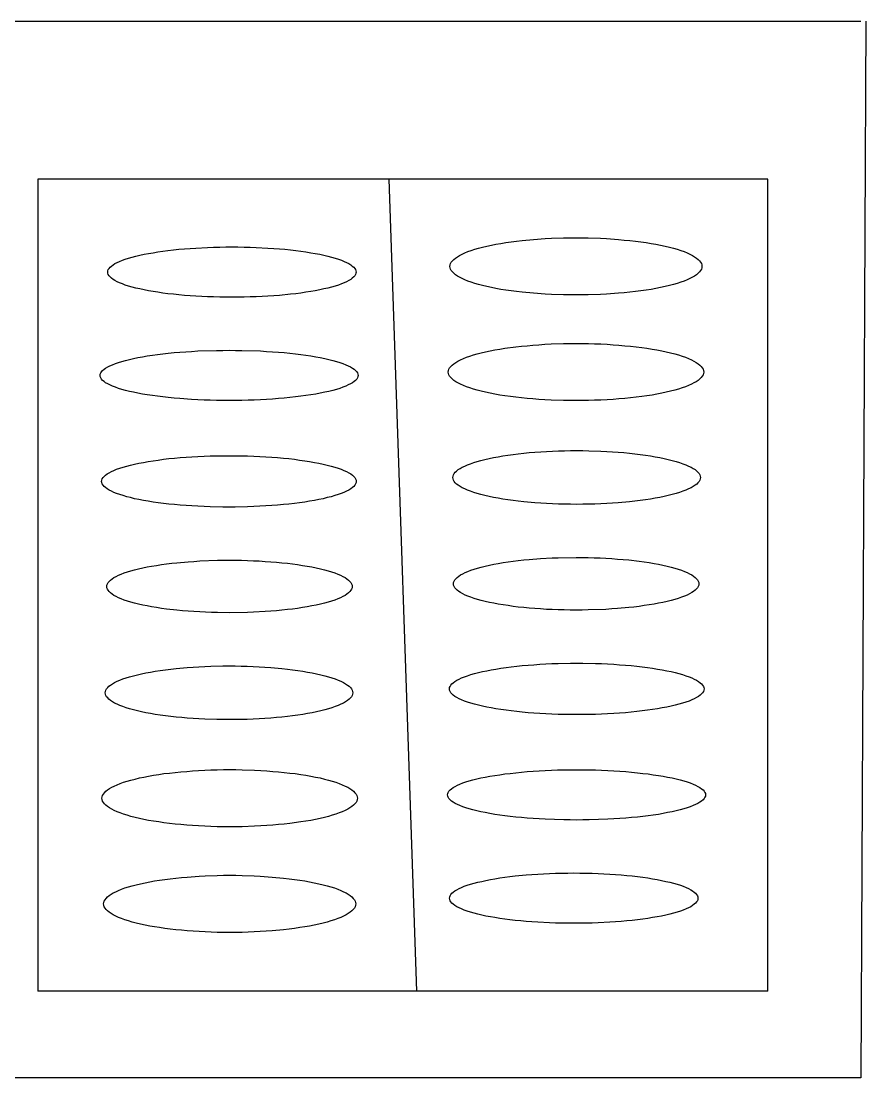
# Model space of a CAD drawing. Header units: millimetres. Extents: x 100 to 1723, y 75 to 1130.
# Drawn here: x 1021.2 to 1101.2, y 443.8 to 543.8 of the extents above; entities that cross this region are included whole.
import ezdxf

# ---------------------------------------------------------------- set-up
doc = ezdxf.new("R2010")
doc.units = ezdxf.units.MM
doc.layers.add('1.5mm轻木', color=30, linetype='Continuous')

msp = doc.modelspace()

# ---------------------------------------------------------------- linework, layer by layer
msp.add_lwpolyline([(1101.18, 543.81), (1100.7, 443.81), (100.7, 443.81), (100.7, 543.81), (1100.7, 543.81)])
at = {"layer": '1.5mm轻木'}
for p, q in [((1022.8, 528.86), (1022.8, 452.01)), ((1091.9, 528.86), (1022.8, 528.86)), ((1056.03, 528.86), (1058.66, 452.01)), ((1091.9, 452.01), (1091.9, 528.86)), ((1091.9, 452.01), (1022.8, 452.01))]:
    msp.add_line(p, q, dxfattribs=at)
for points in [[(1085.67, 520.6, 0), (1085.65, 520.47, 0), (1085.61, 520.34, 0), (1085.54, 520.21, 0), (1085.44, 520.08, 0), (1085.31, 519.95, 0), (1085.15, 519.82, 0), (1084.97, 519.69, 0), (1084.76, 519.57, 0), (1084.52, 519.45, 0), (1084.26, 519.33, 0), (1083.97, 519.21, 0), (1083.66, 519.1, 0), (1083.32, 518.99, 0), (1082.96, 518.89, 0), (1082.58, 518.79, 0), (1082.17, 518.69, 0), (1081.75, 518.6, 0), (1081.31, 518.51, 0), (1080.85, 518.43, 0), (1080.37, 518.36, 0), (1079.87, 518.28, 0), (1079.36, 518.22, 0), (1078.84, 518.16, 0), (1078.31, 518.11, 0), (1077.76, 518.06, 0), (1076.64, 517.98, 0), (1076.07, 517.95, 0), (1074.91, 517.91, 0), (1074.33, 517.9, 0), (1073.16, 517.9, 0), (1072.57, 517.91, 0), (1071.41, 517.95, 0), (1070.84, 517.98, 0), (1069.72, 518.06, 0), (1068.64, 518.16, 0), (1068.12, 518.22, 0), (1067.61, 518.28, 0), (1067.11, 518.36, 0), (1066.64, 518.43, 0), (1066.17, 518.51, 0), (1065.73, 518.6, 0), (1065.31, 518.69, 0), (1064.9, 518.79, 0), (1064.52, 518.89, 0), (1064.16, 518.99, 0), (1063.82, 519.1, 0), (1063.51, 519.21, 0), (1063.22, 519.33, 0), (1062.96, 519.45, 0), (1062.72, 519.57, 0), (1062.51, 519.69, 0), (1062.33, 519.82, 0), (1062.17, 519.95, 0), (1062.04, 520.08, 0), (1061.94, 520.21, 0), (1061.87, 520.34, 0), (1061.83, 520.47, 0), (1061.81, 520.6, 0), (1061.83, 520.74, 0), (1061.87, 520.87, 0), (1061.94, 521, 0), (1062.04, 521.13, 0), (1062.17, 521.26, 0), (1062.33, 521.39, 0), (1062.51, 521.52, 0), (1062.72, 521.64, 0), (1062.96, 521.76, 0), (1063.22, 521.88, 0), (1063.51, 522, 0), (1063.82, 522.11, 0), (1064.16, 522.22, 0), (1064.52, 522.32, 0), (1064.9, 522.42, 0), (1065.31, 522.52, 0), (1065.73, 522.61, 0), (1066.17, 522.7, 0), (1066.64, 522.78, 0), (1067.11, 522.85, 0), (1067.61, 522.92, 0), (1068.12, 522.99, 0), (1068.64, 523.05, 0), (1069.72, 523.15, 0), (1070.84, 523.23, 0), (1071.41, 523.26, 0), (1072.57, 523.3, 0), (1073.16, 523.31, 0), (1074.33, 523.31, 0), (1074.91, 523.3, 0), (1076.07, 523.26, 0), (1076.64, 523.23, 0), (1077.76, 523.15, 0), (1078.31, 523.1, 0), (1078.84, 523.05, 0), (1079.36, 522.99, 0), (1079.87, 522.92, 0), (1080.37, 522.85, 0), (1080.85, 522.78, 0), (1081.31, 522.7, 0), (1081.75, 522.61, 0), (1082.17, 522.52, 0), (1082.58, 522.42, 0), (1082.96, 522.32, 0), (1083.32, 522.22, 0), (1083.66, 522.11, 0), (1083.97, 522, 0), (1084.26, 521.88, 0), (1084.52, 521.76, 0), (1084.76, 521.64, 0), (1084.97, 521.52, 0), (1085.15, 521.39, 0), (1085.31, 521.26, 0), (1085.44, 521.13, 0), (1085.54, 521, 0), (1085.61, 520.87, 0), (1085.65, 520.74, 0), (1085.67, 520.6, 0)], [(1029.41, 520.06, 0), (1029.43, 520.18, 0), (1029.47, 520.3, 0), (1029.54, 520.41, 0), (1029.64, 520.53, 0), (1029.76, 520.64, 0), (1029.92, 520.75, 0), (1030.1, 520.87, 0), (1030.31, 520.97, 0), (1030.54, 521.08, 0), (1030.8, 521.19, 0), (1031.08, 521.29, 0), (1031.39, 521.39, 0), (1031.72, 521.48, 0), (1032.08, 521.57, 0), (1032.46, 521.66, 0), (1032.85, 521.75, 0), (1033.27, 521.83, 0), (1033.71, 521.9, 0), (1034.16, 521.98, 0), (1034.64, 522.04, 0), (1035.12, 522.11, 0), (1035.63, 522.16, 0), (1036.14, 522.22, 0), (1036.67, 522.26, 0), (1037.75, 522.34, 0), (1038.87, 522.4, 0), (1039.44, 522.42, 0), (1040.02, 522.43, 0), (1040.59, 522.44, 0), (1041.74, 522.44, 0), (1042.32, 522.43, 0), (1042.89, 522.42, 0), (1043.46, 522.4, 0), (1044.58, 522.34, 0), (1045.13, 522.3, 0), (1045.67, 522.26, 0), (1046.19, 522.22, 0), (1046.71, 522.16, 0), (1047.21, 522.11, 0), (1047.7, 522.04, 0), (1048.17, 521.98, 0), (1048.63, 521.9, 0), (1049.06, 521.83, 0), (1049.48, 521.75, 0), (1049.88, 521.66, 0), (1050.26, 521.57, 0), (1050.61, 521.48, 0), (1050.94, 521.39, 0), (1051.25, 521.29, 0), (1051.54, 521.19, 0), (1051.8, 521.08, 0), (1052.03, 520.97, 0), (1052.24, 520.87, 0), (1052.42, 520.75, 0), (1052.57, 520.64, 0), (1052.7, 520.53, 0), (1052.8, 520.41, 0), (1052.87, 520.3, 0), (1052.91, 520.18, 0), (1052.92, 520.06, 0), (1052.91, 519.95, 0), (1052.87, 519.83, 0), (1052.8, 519.71, 0), (1052.7, 519.6, 0), (1052.57, 519.49, 0), (1052.42, 519.37, 0), (1052.24, 519.26, 0), (1052.03, 519.15, 0), (1051.8, 519.05, 0), (1051.54, 518.94, 0), (1051.25, 518.84, 0), (1050.94, 518.74, 0), (1050.61, 518.65, 0), (1050.26, 518.55, 0), (1049.88, 518.47, 0), (1049.48, 518.38, 0), (1049.06, 518.3, 0), (1048.63, 518.22, 0), (1048.17, 518.15, 0), (1047.7, 518.08, 0), (1047.21, 518.02, 0), (1046.71, 517.96, 0), (1045.67, 517.86, 0), (1045.13, 517.82, 0), (1044.58, 517.79, 0), (1044.02, 517.75, 0), (1043.46, 517.73, 0), (1042.89, 517.71, 0), (1042.32, 517.7, 0), (1041.74, 517.69, 0), (1041.17, 517.68, 0), (1040.59, 517.69, 0), (1040.02, 517.7, 0), (1039.44, 517.71, 0), (1038.87, 517.73, 0), (1038.31, 517.75, 0), (1037.75, 517.79, 0), (1037.21, 517.82, 0), (1036.67, 517.86, 0), (1036.14, 517.91, 0), (1035.63, 517.96, 0), (1035.12, 518.02, 0), (1034.64, 518.08, 0), (1034.16, 518.15, 0), (1033.71, 518.22, 0), (1033.27, 518.3, 0), (1032.85, 518.38, 0), (1032.46, 518.47, 0), (1032.08, 518.55, 0), (1031.72, 518.65, 0), (1031.39, 518.74, 0), (1031.08, 518.84, 0), (1030.8, 518.94, 0), (1030.54, 519.05, 0), (1030.31, 519.15, 0), (1030.1, 519.26, 0), (1029.92, 519.37, 0), (1029.76, 519.49, 0), (1029.64, 519.6, 0), (1029.54, 519.71, 0), (1029.47, 519.83, 0), (1029.43, 519.95, 0), (1029.41, 520.06, 0)], [(1085.83, 510.6, 0), (1085.81, 510.47, 0), (1085.77, 510.34, 0), (1085.7, 510.21, 0), (1085.6, 510.08, 0), (1085.47, 509.95, 0), (1085.31, 509.82, 0), (1085.12, 509.69, 0), (1084.91, 509.57, 0), (1084.67, 509.45, 0), (1084.4, 509.33, 0), (1084.11, 509.21, 0), (1083.79, 509.1, 0), (1083.45, 508.99, 0), (1083.09, 508.89, 0), (1082.7, 508.79, 0), (1082.29, 508.69, 0), (1081.86, 508.6, 0), (1081.41, 508.51, 0), (1080.94, 508.43, 0), (1080.46, 508.36, 0), (1079.96, 508.28, 0), (1079.44, 508.22, 0), (1078.91, 508.16, 0), (1078.37, 508.11, 0), (1077.81, 508.06, 0), (1077.25, 508.02, 0), (1076.68, 507.98, 0), (1076.1, 507.95, 0), (1075.51, 507.93, 0), (1074.93, 507.91, 0), (1074.33, 507.9, 0), (1073.15, 507.9, 0), (1072.56, 507.91, 0), (1071.38, 507.95, 0), (1070.8, 507.98, 0), (1070.23, 508.02, 0), (1069.67, 508.06, 0), (1069.11, 508.11, 0), (1068.57, 508.16, 0), (1068.04, 508.22, 0), (1067.53, 508.28, 0), (1067.02, 508.36, 0), (1066.54, 508.43, 0), (1066.07, 508.51, 0), (1065.62, 508.6, 0), (1065.19, 508.69, 0), (1064.78, 508.79, 0), (1064.4, 508.89, 0), (1064.03, 508.99, 0), (1063.69, 509.1, 0), (1063.37, 509.21, 0), (1063.08, 509.33, 0), (1062.81, 509.45, 0), (1062.57, 509.57, 0), (1062.36, 509.69, 0), (1062.17, 509.82, 0), (1062.01, 509.95, 0), (1061.88, 510.08, 0), (1061.78, 510.21, 0), (1061.71, 510.34, 0), (1061.67, 510.47, 0), (1061.65, 510.6, 0), (1061.67, 510.74, 0), (1061.71, 510.87, 0), (1061.78, 511, 0), (1061.88, 511.13, 0), (1062.01, 511.26, 0), (1062.17, 511.39, 0), (1062.36, 511.52, 0), (1062.57, 511.64, 0), (1062.81, 511.76, 0), (1063.08, 511.88, 0), (1063.37, 512, 0), (1063.69, 512.11, 0), (1064.03, 512.22, 0), (1064.4, 512.32, 0), (1064.78, 512.42, 0), (1065.19, 512.52, 0), (1065.62, 512.61, 0), (1066.07, 512.7, 0), (1066.54, 512.78, 0), (1067.02, 512.85, 0), (1068.04, 512.99, 0), (1068.57, 513.05, 0), (1069.11, 513.1, 0), (1069.67, 513.15, 0), (1070.23, 513.19, 0), (1070.8, 513.23, 0), (1071.38, 513.26, 0), (1072.56, 513.3, 0), (1073.15, 513.31, 0), (1074.33, 513.31, 0), (1074.93, 513.3, 0), (1075.51, 513.28, 0), (1076.1, 513.26, 0), (1076.68, 513.23, 0), (1077.25, 513.19, 0), (1077.81, 513.15, 0), (1078.37, 513.1, 0), (1078.91, 513.05, 0), (1079.44, 512.99, 0), (1079.96, 512.92, 0), (1080.46, 512.85, 0), (1080.94, 512.78, 0), (1081.41, 512.7, 0), (1081.86, 512.61, 0), (1082.29, 512.52, 0), (1082.7, 512.42, 0), (1083.09, 512.32, 0), (1083.45, 512.22, 0), (1083.79, 512.11, 0), (1084.11, 512, 0), (1084.4, 511.88, 0), (1084.67, 511.76, 0), (1084.91, 511.64, 0), (1085.12, 511.52, 0), (1085.31, 511.39, 0), (1085.47, 511.26, 0), (1085.6, 511.13, 0), (1085.7, 511, 0), (1085.77, 510.87, 0), (1085.81, 510.74, 0), (1085.83, 510.6, 0)], [(1028.7, 510.29, 0), (1028.71, 510.4, 0), (1028.76, 510.52, 0), (1028.83, 510.64, 0), (1028.93, 510.75, 0), (1029.07, 510.87, 0), (1029.22, 510.98, 0), (1029.41, 511.09, 0), (1029.63, 511.2, 0), (1029.87, 511.3, 0), (1030.14, 511.41, 0), (1030.44, 511.51, 0), (1030.76, 511.61, 0), (1031.1, 511.7, 0), (1031.47, 511.8, 0), (1031.86, 511.89, 0), (1032.28, 511.97, 0), (1032.71, 512.05, 0), (1033.16, 512.13, 0), (1033.64, 512.2, 0), (1034.13, 512.27, 0), (1034.63, 512.33, 0), (1035.15, 512.39, 0), (1035.69, 512.44, 0), (1036.24, 512.49, 0), (1036.8, 512.53, 0), (1037.36, 512.56, 0), (1037.94, 512.6, 0), (1039.71, 512.66, 0), (1040.31, 512.66, 0), (1040.91, 512.67, 0), (1041.51, 512.66, 0), (1042.11, 512.66, 0), (1043.88, 512.6, 0), (1044.45, 512.56, 0), (1045.02, 512.53, 0), (1045.58, 512.49, 0), (1046.13, 512.44, 0), (1046.66, 512.39, 0), (1047.19, 512.33, 0), (1047.69, 512.27, 0), (1048.18, 512.2, 0), (1048.65, 512.13, 0), (1049.11, 512.05, 0), (1049.54, 511.97, 0), (1049.96, 511.89, 0), (1050.35, 511.8, 0), (1050.72, 511.7, 0), (1051.06, 511.61, 0), (1051.38, 511.51, 0), (1051.68, 511.41, 0), (1051.95, 511.3, 0), (1052.19, 511.2, 0), (1052.41, 511.09, 0), (1052.59, 510.98, 0), (1052.75, 510.87, 0), (1052.88, 510.75, 0), (1052.99, 510.64, 0), (1053.06, 510.52, 0), (1053.1, 510.4, 0), (1053.12, 510.29, 0), (1053.1, 510.17, 0), (1053.06, 510.05, 0), (1052.99, 509.94, 0), (1052.88, 509.82, 0), (1052.75, 509.71, 0), (1052.59, 509.6, 0), (1052.41, 509.49, 0), (1052.19, 509.38, 0), (1051.95, 509.27, 0), (1051.68, 509.16, 0), (1051.38, 509.06, 0), (1051.06, 508.96, 0), (1050.72, 508.87, 0), (1050.35, 508.78, 0), (1049.96, 508.69, 0), (1049.54, 508.6, 0), (1049.11, 508.52, 0), (1048.65, 508.45, 0), (1048.18, 508.38, 0), (1047.69, 508.31, 0), (1047.19, 508.25, 0), (1046.66, 508.19, 0), (1046.13, 508.14, 0), (1045.58, 508.09, 0), (1045.02, 508.05, 0), (1044.45, 508.01, 0), (1043.88, 507.98, 0), (1043.29, 507.95, 0), (1042.7, 507.93, 0), (1042.11, 507.92, 0), (1041.51, 507.91, 0), (1040.31, 507.91, 0), (1039.71, 507.92, 0), (1039.12, 507.93, 0), (1038.53, 507.95, 0), (1037.94, 507.98, 0), (1037.36, 508.01, 0), (1036.24, 508.09, 0), (1035.69, 508.14, 0), (1035.15, 508.19, 0), (1034.63, 508.25, 0), (1034.13, 508.31, 0), (1033.64, 508.38, 0), (1033.16, 508.45, 0), (1032.71, 508.52, 0), (1032.28, 508.6, 0), (1031.86, 508.69, 0), (1031.47, 508.78, 0), (1031.1, 508.87, 0), (1030.76, 508.96, 0), (1030.44, 509.06, 0), (1030.14, 509.16, 0), (1029.87, 509.27, 0), (1029.63, 509.38, 0), (1029.41, 509.49, 0), (1029.22, 509.6, 0), (1029.07, 509.71, 0), (1028.93, 509.82, 0), (1028.83, 509.94, 0), (1028.76, 510.05, 0), (1028.71, 510.17, 0), (1028.7, 510.29, 0)], [(1085.52, 500.63, 0), (1085.5, 500.5, 0), (1085.46, 500.38, 0), (1085.39, 500.25, 0), (1085.29, 500.13, 0), (1085.17, 500.01, 0), (1085.01, 499.89, 0), (1084.83, 499.77, 0), (1084.63, 499.65, 0), (1084.39, 499.54, 0), (1084.13, 499.43, 0), (1083.85, 499.32, 0), (1083.54, 499.21, 0), (1083.21, 499.11, 0), (1082.86, 499.01, 0), (1082.48, 498.92, 0), (1082.09, 498.83, 0), (1081.67, 498.74, 0), (1081.23, 498.66, 0), (1080.78, 498.58, 0), (1080.31, 498.51, 0), (1079.82, 498.45, 0), (1079.32, 498.38, 0), (1078.81, 498.33, 0), (1077.75, 498.23, 0), (1077.2, 498.19, 0), (1076.65, 498.16, 0), (1076.09, 498.13, 0), (1075.52, 498.11, 0), (1074.38, 498.09, 0), (1073.8, 498.08, 0), (1073.23, 498.09, 0), (1072.65, 498.1, 0), (1072.08, 498.11, 0), (1071.52, 498.13, 0), (1070.95, 498.16, 0), (1070.4, 498.19, 0), (1069.85, 498.23, 0), (1068.79, 498.33, 0), (1068.28, 498.38, 0), (1067.78, 498.45, 0), (1067.29, 498.51, 0), (1066.82, 498.58, 0), (1066.37, 498.66, 0), (1065.93, 498.74, 0), (1065.52, 498.83, 0), (1065.12, 498.92, 0), (1064.74, 499.01, 0), (1064.39, 499.11, 0), (1064.06, 499.21, 0), (1063.75, 499.32, 0), (1063.47, 499.43, 0), (1063.21, 499.54, 0), (1062.98, 499.65, 0), (1062.77, 499.77, 0), (1062.59, 499.89, 0), (1062.44, 500.01, 0), (1062.31, 500.13, 0), (1062.21, 500.25, 0), (1062.14, 500.38, 0), (1062.1, 500.5, 0), (1062.08, 500.63, 0), (1062.1, 500.75, 0), (1062.14, 500.88, 0), (1062.21, 501, 0), (1062.31, 501.12, 0), (1062.44, 501.24, 0), (1062.59, 501.37, 0), (1062.77, 501.48, 0), (1062.98, 501.6, 0), (1063.21, 501.71, 0), (1063.47, 501.83, 0), (1063.75, 501.93, 0), (1064.06, 502.04, 0), (1064.39, 502.14, 0), (1064.74, 502.24, 0), (1065.12, 502.33, 0), (1065.52, 502.42, 0), (1065.93, 502.51, 0), (1066.37, 502.59, 0), (1066.82, 502.67, 0), (1067.29, 502.74, 0), (1067.78, 502.81, 0), (1068.28, 502.87, 0), (1068.79, 502.93, 0), (1069.32, 502.98, 0), (1069.85, 503.02, 0), (1070.4, 503.06, 0), (1070.95, 503.09, 0), (1071.52, 503.12, 0), (1072.08, 503.14, 0), (1072.65, 503.16, 0), (1073.23, 503.17, 0), (1074.38, 503.17, 0), (1074.95, 503.16, 0), (1076.09, 503.12, 0), (1076.65, 503.09, 0), (1077.2, 503.06, 0), (1077.75, 503.02, 0), (1078.28, 502.98, 0), (1078.81, 502.93, 0), (1079.32, 502.87, 0), (1079.82, 502.81, 0), (1080.31, 502.74, 0), (1080.78, 502.67, 0), (1081.23, 502.59, 0), (1081.67, 502.51, 0), (1082.09, 502.42, 0), (1082.48, 502.33, 0), (1082.86, 502.24, 0), (1083.21, 502.14, 0), (1083.54, 502.04, 0), (1083.85, 501.93, 0), (1084.13, 501.83, 0), (1084.39, 501.71, 0), (1084.63, 501.6, 0), (1084.83, 501.48, 0), (1085.01, 501.37, 0), (1085.17, 501.24, 0), (1085.29, 501.12, 0), (1085.39, 501, 0), (1085.46, 500.88, 0), (1085.5, 500.75, 0), (1085.52, 500.63, 0)], [(1028.84, 500.26, 0), (1028.85, 500.38, 0), (1028.9, 500.5, 0), (1028.97, 500.62, 0), (1029.07, 500.73, 0), (1029.2, 500.85, 0), (1029.36, 500.97, 0), (1029.54, 501.08, 0), (1029.76, 501.19, 0), (1030, 501.3, 0), (1030.26, 501.41, 0), (1030.55, 501.51, 0), (1030.87, 501.61, 0), (1031.21, 501.71, 0), (1031.57, 501.8, 0), (1031.96, 501.89, 0), (1032.37, 501.98, 0), (1032.8, 502.06, 0), (1033.24, 502.14, 0), (1033.71, 502.21, 0), (1034.19, 502.28, 0), (1034.69, 502.35, 0), (1035.21, 502.41, 0), (1035.74, 502.46, 0), (1036.28, 502.51, 0), (1036.83, 502.55, 0), (1037.39, 502.59, 0), (1037.96, 502.62, 0), (1038.54, 502.65, 0), (1039.12, 502.67, 0), (1040.3, 502.69, 0), (1041.48, 502.69, 0), (1042.66, 502.67, 0), (1043.24, 502.65, 0), (1043.82, 502.62, 0), (1044.39, 502.59, 0), (1044.95, 502.55, 0), (1045.5, 502.51, 0), (1046.04, 502.46, 0), (1046.57, 502.41, 0), (1047.08, 502.35, 0), (1047.58, 502.28, 0), (1048.07, 502.21, 0), (1048.53, 502.14, 0), (1048.98, 502.06, 0), (1049.41, 501.98, 0), (1049.82, 501.89, 0), (1050.2, 501.8, 0), (1050.57, 501.71, 0), (1050.91, 501.61, 0), (1051.22, 501.51, 0), (1051.51, 501.41, 0), (1051.78, 501.3, 0), (1052.02, 501.19, 0), (1052.23, 501.08, 0), (1052.42, 500.97, 0), (1052.58, 500.85, 0), (1052.71, 500.73, 0), (1052.81, 500.62, 0), (1052.88, 500.5, 0), (1052.92, 500.38, 0), (1052.94, 500.26, 0), (1052.92, 500.14, 0), (1052.88, 500.02, 0), (1052.81, 499.9, 0), (1052.71, 499.78, 0), (1052.58, 499.67, 0), (1052.42, 499.55, 0), (1052.23, 499.44, 0), (1052.02, 499.33, 0), (1051.78, 499.22, 0), (1051.51, 499.11, 0), (1051.22, 499.01, 0), (1050.91, 498.91, 0), (1050.57, 498.81, 0), (1050.2, 498.72, 0), (1049.82, 498.62, 0), (1049.41, 498.54, 0), (1048.98, 498.46, 0), (1048.53, 498.38, 0), (1048.07, 498.3, 0), (1047.58, 498.24, 0), (1047.08, 498.17, 0), (1046.57, 498.11, 0), (1046.04, 498.06, 0), (1045.5, 498.01, 0), (1044.95, 497.97, 0), (1044.39, 497.93, 0), (1043.82, 497.9, 0), (1043.24, 497.87, 0), (1042.66, 497.85, 0), (1041.48, 497.83, 0), (1040.3, 497.83, 0), (1039.12, 497.85, 0), (1038.54, 497.87, 0), (1037.96, 497.9, 0), (1037.39, 497.93, 0), (1036.83, 497.97, 0), (1036.28, 498.01, 0), (1035.74, 498.06, 0), (1035.21, 498.11, 0), (1034.69, 498.17, 0), (1034.19, 498.24, 0), (1033.71, 498.3, 0), (1033.24, 498.38, 0), (1032.8, 498.46, 0), (1032.37, 498.54, 0), (1031.96, 498.62, 0), (1031.57, 498.72, 0), (1031.21, 498.81, 0), (1030.87, 498.91, 0), (1030.55, 499.01, 0), (1030.26, 499.11, 0), (1030, 499.22, 0), (1029.76, 499.33, 0), (1029.54, 499.44, 0), (1029.36, 499.55, 0), (1029.2, 499.67, 0), (1029.07, 499.78, 0), (1028.97, 499.9, 0), (1028.9, 500.02, 0), (1028.85, 500.14, 0), (1028.84, 500.26, 0)], [(1085.37, 490.57, 0), (1085.36, 490.45, 0), (1085.32, 490.32, 0), (1085.25, 490.2, 0), (1085.15, 490.08, 0), (1085.03, 489.96, 0), (1084.87, 489.85, 0), (1084.7, 489.73, 0), (1084.49, 489.62, 0), (1084.26, 489.5, 0), (1084, 489.39, 0), (1083.72, 489.29, 0), (1083.42, 489.18, 0), (1083.09, 489.09, 0), (1082.74, 488.99, 0), (1082.37, 488.9, 0), (1081.97, 488.81, 0), (1081.56, 488.72, 0), (1081.13, 488.64, 0), (1080.68, 488.57, 0), (1080.21, 488.5, 0), (1079.73, 488.43, 0), (1079.23, 488.37, 0), (1078.73, 488.32, 0), (1077.67, 488.22, 0), (1077.13, 488.19, 0), (1076.58, 488.15, 0), (1074.9, 488.09, 0), (1074.33, 488.08, 0), (1073.19, 488.08, 0), (1072.62, 488.09, 0), (1072.05, 488.11, 0), (1071.49, 488.13, 0), (1070.94, 488.15, 0), (1070.39, 488.19, 0), (1069.85, 488.22, 0), (1069.31, 488.27, 0), (1068.79, 488.32, 0), (1068.28, 488.37, 0), (1067.79, 488.43, 0), (1067.31, 488.5, 0), (1066.84, 488.57, 0), (1066.39, 488.64, 0), (1065.96, 488.72, 0), (1065.54, 488.81, 0), (1065.15, 488.9, 0), (1064.78, 488.99, 0), (1064.43, 489.09, 0), (1064.1, 489.18, 0), (1063.8, 489.29, 0), (1063.51, 489.39, 0), (1063.26, 489.5, 0), (1063.03, 489.62, 0), (1062.82, 489.73, 0), (1062.64, 489.85, 0), (1062.49, 489.96, 0), (1062.37, 490.08, 0), (1062.27, 490.2, 0), (1062.2, 490.32, 0), (1062.16, 490.45, 0), (1062.14, 490.57, 0), (1062.16, 490.69, 0), (1062.2, 490.81, 0), (1062.27, 490.93, 0), (1062.37, 491.05, 0), (1062.49, 491.17, 0), (1062.64, 491.29, 0), (1062.82, 491.41, 0), (1063.03, 491.52, 0), (1063.26, 491.63, 0), (1063.51, 491.74, 0), (1063.8, 491.85, 0), (1064.1, 491.95, 0), (1064.43, 492.05, 0), (1064.78, 492.15, 0), (1065.15, 492.24, 0), (1065.54, 492.33, 0), (1065.96, 492.41, 0), (1066.39, 492.49, 0), (1066.84, 492.57, 0), (1067.31, 492.64, 0), (1067.79, 492.7, 0), (1068.28, 492.76, 0), (1068.79, 492.82, 0), (1069.31, 492.87, 0), (1070.39, 492.95, 0), (1071.49, 493.01, 0), (1072.05, 493.03, 0), (1073.76, 493.06, 0), (1074.9, 493.04, 0), (1075.46, 493.03, 0), (1076.02, 493.01, 0), (1076.58, 492.98, 0), (1077.13, 492.95, 0), (1077.67, 492.91, 0), (1078.2, 492.87, 0), (1078.73, 492.82, 0), (1079.73, 492.7, 0), (1080.21, 492.64, 0), (1080.68, 492.57, 0), (1081.13, 492.49, 0), (1081.56, 492.41, 0), (1081.97, 492.33, 0), (1082.37, 492.24, 0), (1082.74, 492.15, 0), (1083.09, 492.05, 0), (1083.42, 491.95, 0), (1083.72, 491.85, 0), (1084, 491.74, 0), (1084.26, 491.63, 0), (1084.49, 491.52, 0), (1084.7, 491.41, 0), (1084.87, 491.29, 0), (1085.03, 491.17, 0), (1085.15, 491.05, 0), (1085.25, 490.93, 0), (1085.32, 490.81, 0), (1085.36, 490.69, 0), (1085.37, 490.57, 0)], [(1029.33, 490.31, 0), (1029.34, 490.43, 0), (1029.38, 490.56, 0), (1029.45, 490.68, 0), (1029.55, 490.8, 0), (1029.67, 490.92, 0), (1029.83, 491.03, 0), (1030, 491.15, 0), (1030.21, 491.26, 0), (1030.44, 491.38, 0), (1030.7, 491.49, 0), (1030.98, 491.59, 0), (1031.28, 491.7, 0), (1031.61, 491.79, 0), (1031.96, 491.89, 0), (1032.33, 491.98, 0), (1032.73, 492.07, 0), (1033.14, 492.16, 0), (1033.57, 492.24, 0), (1034.02, 492.31, 0), (1034.49, 492.38, 0), (1034.97, 492.45, 0), (1035.47, 492.51, 0), (1035.97, 492.56, 0), (1037.03, 492.66, 0), (1037.57, 492.69, 0), (1038.12, 492.73, 0), (1039.8, 492.79, 0), (1040.37, 492.8, 0), (1041.51, 492.8, 0), (1042.08, 492.79, 0), (1042.65, 492.77, 0), (1043.21, 492.75, 0), (1043.76, 492.73, 0), (1044.31, 492.69, 0), (1044.85, 492.66, 0), (1045.39, 492.61, 0), (1045.91, 492.56, 0), (1046.42, 492.51, 0), (1046.91, 492.45, 0), (1047.39, 492.38, 0), (1047.86, 492.31, 0), (1048.31, 492.24, 0), (1048.74, 492.16, 0), (1049.16, 492.07, 0), (1049.55, 491.98, 0), (1049.92, 491.89, 0), (1050.27, 491.79, 0), (1050.6, 491.7, 0), (1050.9, 491.59, 0), (1051.19, 491.49, 0), (1051.44, 491.38, 0), (1051.67, 491.26, 0), (1051.88, 491.15, 0), (1052.06, 491.03, 0), (1052.21, 490.92, 0), (1052.33, 490.8, 0), (1052.43, 490.68, 0), (1052.5, 490.56, 0), (1052.54, 490.43, 0), (1052.56, 490.31, 0), (1052.54, 490.19, 0), (1052.5, 490.07, 0), (1052.43, 489.95, 0), (1052.33, 489.83, 0), (1052.21, 489.71, 0), (1052.06, 489.59, 0), (1051.88, 489.47, 0), (1051.67, 489.36, 0), (1051.44, 489.25, 0), (1051.19, 489.14, 0), (1050.9, 489.03, 0), (1050.6, 488.93, 0), (1050.27, 488.83, 0), (1049.92, 488.73, 0), (1049.55, 488.64, 0), (1049.16, 488.55, 0), (1048.74, 488.47, 0), (1048.31, 488.39, 0), (1047.86, 488.31, 0), (1047.39, 488.24, 0), (1046.91, 488.18, 0), (1046.42, 488.12, 0), (1045.91, 488.06, 0), (1045.39, 488.01, 0), (1044.31, 487.93, 0), (1043.21, 487.87, 0), (1042.65, 487.85, 0), (1040.94, 487.82, 0), (1039.8, 487.84, 0), (1039.24, 487.85, 0), (1038.68, 487.87, 0), (1038.12, 487.9, 0), (1037.57, 487.93, 0), (1037.03, 487.97, 0), (1036.5, 488.01, 0), (1035.97, 488.06, 0), (1034.97, 488.18, 0), (1034.49, 488.24, 0), (1034.02, 488.31, 0), (1033.57, 488.39, 0), (1033.14, 488.47, 0), (1032.73, 488.55, 0), (1032.33, 488.64, 0), (1031.96, 488.73, 0), (1031.61, 488.83, 0), (1031.28, 488.93, 0), (1030.98, 489.03, 0), (1030.7, 489.14, 0), (1030.44, 489.25, 0), (1030.21, 489.36, 0), (1030, 489.47, 0), (1029.83, 489.59, 0), (1029.67, 489.71, 0), (1029.55, 489.83, 0), (1029.45, 489.95, 0), (1029.38, 490.07, 0), (1029.34, 490.19, 0), (1029.33, 490.31, 0)], [(1085.86, 480.62, 0), (1085.85, 480.5, 0), (1085.8, 480.38, 0), (1085.73, 480.26, 0), (1085.63, 480.15, 0), (1085.5, 480.03, 0), (1085.34, 479.91, 0), (1085.16, 479.8, 0), (1084.94, 479.69, 0), (1084.7, 479.58, 0), (1084.44, 479.47, 0), (1084.15, 479.37, 0), (1083.83, 479.27, 0), (1083.49, 479.17, 0), (1083.13, 479.08, 0), (1082.74, 478.99, 0), (1082.33, 478.9, 0), (1081.9, 478.82, 0), (1081.46, 478.74, 0), (1080.99, 478.67, 0), (1080.51, 478.6, 0), (1080.01, 478.53, 0), (1079.49, 478.47, 0), (1078.96, 478.42, 0), (1078.42, 478.37, 0), (1077.87, 478.33, 0), (1077.31, 478.29, 0), (1076.74, 478.26, 0), (1076.16, 478.23, 0), (1075.58, 478.21, 0), (1074.4, 478.19, 0), (1073.22, 478.19, 0), (1072.04, 478.21, 0), (1071.46, 478.23, 0), (1070.88, 478.26, 0), (1070.31, 478.29, 0), (1069.75, 478.33, 0), (1069.2, 478.37, 0), (1068.66, 478.42, 0), (1068.13, 478.47, 0), (1067.62, 478.53, 0), (1067.12, 478.6, 0), (1066.63, 478.67, 0), (1066.17, 478.74, 0), (1065.72, 478.82, 0), (1065.29, 478.9, 0), (1064.88, 478.99, 0), (1064.5, 479.08, 0), (1064.13, 479.17, 0), (1063.79, 479.27, 0), (1063.48, 479.37, 0), (1063.19, 479.47, 0), (1062.92, 479.58, 0), (1062.68, 479.69, 0), (1062.47, 479.8, 0), (1062.28, 479.91, 0), (1062.12, 480.03, 0), (1061.99, 480.15, 0), (1061.89, 480.26, 0), (1061.82, 480.38, 0), (1061.78, 480.5, 0), (1061.76, 480.62, 0), (1061.78, 480.74, 0), (1061.82, 480.86, 0), (1061.89, 480.98, 0), (1061.99, 481.1, 0), (1062.12, 481.21, 0), (1062.28, 481.33, 0), (1062.47, 481.44, 0), (1062.68, 481.55, 0), (1062.92, 481.66, 0), (1063.19, 481.77, 0), (1063.48, 481.87, 0), (1063.79, 481.97, 0), (1064.13, 482.07, 0), (1064.5, 482.16, 0), (1064.88, 482.26, 0), (1065.29, 482.34, 0), (1065.72, 482.42, 0), (1066.17, 482.5, 0), (1066.63, 482.58, 0), (1067.12, 482.64, 0), (1067.62, 482.71, 0), (1068.13, 482.77, 0), (1068.66, 482.82, 0), (1069.2, 482.87, 0), (1069.75, 482.91, 0), (1070.31, 482.95, 0), (1070.88, 482.98, 0), (1071.46, 483.01, 0), (1072.04, 483.03, 0), (1073.22, 483.05, 0), (1074.4, 483.05, 0), (1075.58, 483.03, 0), (1076.16, 483.01, 0), (1076.74, 482.98, 0), (1077.31, 482.95, 0), (1077.87, 482.91, 0), (1078.42, 482.87, 0), (1078.96, 482.82, 0), (1079.49, 482.77, 0), (1080.01, 482.71, 0), (1080.51, 482.64, 0), (1080.99, 482.58, 0), (1081.46, 482.5, 0), (1081.9, 482.42, 0), (1082.33, 482.34, 0), (1082.74, 482.26, 0), (1083.13, 482.16, 0), (1083.49, 482.07, 0), (1083.83, 481.97, 0), (1084.15, 481.87, 0), (1084.44, 481.77, 0), (1084.7, 481.66, 0), (1084.94, 481.55, 0), (1085.16, 481.44, 0), (1085.34, 481.33, 0), (1085.5, 481.21, 0), (1085.63, 481.1, 0), (1085.73, 480.98, 0), (1085.8, 480.86, 0), (1085.85, 480.74, 0), (1085.86, 480.62, 0)], [(1029.18, 480.25, 0), (1029.2, 480.38, 0), (1029.24, 480.5, 0), (1029.31, 480.63, 0), (1029.41, 480.75, 0), (1029.53, 480.87, 0), (1029.69, 480.99, 0), (1029.87, 481.11, 0), (1030.07, 481.23, 0), (1030.31, 481.34, 0), (1030.57, 481.45, 0), (1030.85, 481.56, 0), (1031.16, 481.67, 0), (1031.49, 481.77, 0), (1031.84, 481.87, 0), (1032.22, 481.96, 0), (1032.61, 482.05, 0), (1033.03, 482.14, 0), (1033.47, 482.22, 0), (1033.92, 482.3, 0), (1034.39, 482.37, 0), (1034.88, 482.43, 0), (1035.38, 482.5, 0), (1035.89, 482.55, 0), (1036.95, 482.65, 0), (1037.5, 482.69, 0), (1038.05, 482.72, 0), (1038.61, 482.75, 0), (1039.18, 482.77, 0), (1040.32, 482.79, 0), (1040.9, 482.8, 0), (1041.47, 482.79, 0), (1042.05, 482.78, 0), (1042.62, 482.77, 0), (1043.18, 482.75, 0), (1043.75, 482.72, 0), (1044.3, 482.69, 0), (1044.85, 482.65, 0), (1045.91, 482.55, 0), (1046.42, 482.5, 0), (1046.92, 482.43, 0), (1047.41, 482.37, 0), (1047.88, 482.3, 0), (1048.33, 482.22, 0), (1048.77, 482.14, 0), (1049.18, 482.05, 0), (1049.58, 481.96, 0), (1049.96, 481.87, 0), (1050.31, 481.77, 0), (1050.64, 481.67, 0), (1050.95, 481.56, 0), (1051.23, 481.45, 0), (1051.49, 481.34, 0), (1051.72, 481.23, 0), (1051.93, 481.11, 0), (1052.11, 480.99, 0), (1052.26, 480.87, 0), (1052.39, 480.75, 0), (1052.49, 480.63, 0), (1052.56, 480.5, 0), (1052.6, 480.38, 0), (1052.62, 480.25, 0), (1052.6, 480.13, 0), (1052.56, 480, 0), (1052.49, 479.88, 0), (1052.39, 479.76, 0), (1052.26, 479.64, 0), (1052.11, 479.51, 0), (1051.93, 479.4, 0), (1051.72, 479.28, 0), (1051.49, 479.17, 0), (1051.23, 479.05, 0), (1050.95, 478.95, 0), (1050.64, 478.84, 0), (1050.31, 478.74, 0), (1049.96, 478.64, 0), (1049.58, 478.55, 0), (1049.18, 478.46, 0), (1048.77, 478.37, 0), (1048.33, 478.29, 0), (1047.88, 478.21, 0), (1047.41, 478.14, 0), (1046.92, 478.07, 0), (1046.42, 478.01, 0), (1045.91, 477.95, 0), (1045.38, 477.9, 0), (1044.85, 477.86, 0), (1044.3, 477.82, 0), (1043.75, 477.79, 0), (1043.18, 477.76, 0), (1042.62, 477.74, 0), (1042.05, 477.72, 0), (1041.47, 477.71, 0), (1040.32, 477.71, 0), (1039.75, 477.72, 0), (1038.61, 477.76, 0), (1038.05, 477.79, 0), (1037.5, 477.82, 0), (1036.95, 477.86, 0), (1036.42, 477.9, 0), (1035.89, 477.95, 0), (1035.38, 478.01, 0), (1034.88, 478.07, 0), (1034.39, 478.14, 0), (1033.92, 478.21, 0), (1033.47, 478.29, 0), (1033.03, 478.37, 0), (1032.61, 478.46, 0), (1032.22, 478.55, 0), (1031.84, 478.64, 0), (1031.49, 478.74, 0), (1031.16, 478.84, 0), (1030.85, 478.95, 0), (1030.57, 479.05, 0), (1030.31, 479.17, 0), (1030.07, 479.28, 0), (1029.87, 479.4, 0), (1029.69, 479.51, 0), (1029.53, 479.64, 0), (1029.41, 479.76, 0), (1029.31, 479.88, 0), (1029.24, 480, 0), (1029.2, 480.13, 0), (1029.18, 480.25, 0)], [(1028.87, 470.28, 0), (1028.89, 470.41, 0), (1028.93, 470.54, 0), (1029, 470.67, 0), (1029.1, 470.8, 0), (1029.23, 470.93, 0), (1029.39, 471.06, 0), (1029.58, 471.19, 0), (1029.79, 471.31, 0), (1030.03, 471.43, 0), (1030.3, 471.55, 0), (1030.59, 471.67, 0), (1030.91, 471.78, 0), (1031.25, 471.89, 0), (1031.61, 471.99, 0), (1032, 472.09, 0), (1032.41, 472.19, 0), (1032.84, 472.28, 0), (1033.29, 472.37, 0), (1033.76, 472.45, 0), (1034.24, 472.52, 0), (1034.74, 472.6, 0), (1035.26, 472.66, 0), (1035.79, 472.72, 0), (1036.33, 472.77, 0), (1036.89, 472.82, 0), (1037.45, 472.86, 0), (1038.02, 472.9, 0), (1038.6, 472.93, 0), (1039.19, 472.95, 0), (1039.77, 472.97, 0), (1040.37, 472.98, 0), (1041.55, 472.98, 0), (1042.14, 472.97, 0), (1043.32, 472.93, 0), (1043.9, 472.9, 0), (1044.47, 472.86, 0), (1045.03, 472.82, 0), (1045.59, 472.77, 0), (1046.13, 472.72, 0), (1046.66, 472.66, 0), (1047.17, 472.6, 0), (1047.68, 472.52, 0), (1048.16, 472.45, 0), (1048.63, 472.37, 0), (1049.08, 472.28, 0), (1049.51, 472.19, 0), (1049.92, 472.09, 0), (1050.3, 471.99, 0), (1050.67, 471.89, 0), (1051.01, 471.78, 0), (1051.33, 471.67, 0), (1051.62, 471.55, 0), (1051.89, 471.43, 0), (1052.13, 471.31, 0), (1052.34, 471.19, 0), (1052.53, 471.06, 0), (1052.69, 470.93, 0), (1052.82, 470.8, 0), (1052.92, 470.67, 0), (1052.99, 470.54, 0), (1053.03, 470.41, 0), (1053.05, 470.28, 0), (1053.03, 470.14, 0), (1052.99, 470.01, 0), (1052.92, 469.88, 0), (1052.82, 469.75, 0), (1052.69, 469.62, 0), (1052.53, 469.49, 0), (1052.34, 469.36, 0), (1052.13, 469.24, 0), (1051.89, 469.12, 0), (1051.62, 469, 0), (1051.33, 468.88, 0), (1051.01, 468.77, 0), (1050.67, 468.66, 0), (1050.3, 468.56, 0), (1049.92, 468.46, 0), (1049.51, 468.36, 0), (1049.08, 468.27, 0), (1048.63, 468.18, 0), (1048.16, 468.1, 0), (1047.68, 468.03, 0), (1046.66, 467.89, 0), (1046.13, 467.83, 0), (1045.59, 467.78, 0), (1045.03, 467.73, 0), (1044.47, 467.69, 0), (1043.9, 467.65, 0), (1043.32, 467.62, 0), (1042.14, 467.58, 0), (1041.55, 467.57, 0), (1040.37, 467.57, 0), (1039.77, 467.58, 0), (1039.19, 467.6, 0), (1038.6, 467.62, 0), (1038.02, 467.65, 0), (1037.45, 467.69, 0), (1036.89, 467.73, 0), (1036.33, 467.78, 0), (1035.79, 467.83, 0), (1035.26, 467.89, 0), (1034.74, 467.96, 0), (1034.24, 468.03, 0), (1033.76, 468.1, 0), (1033.29, 468.18, 0), (1032.84, 468.27, 0), (1032.41, 468.36, 0), (1032, 468.46, 0), (1031.61, 468.56, 0), (1031.25, 468.66, 0), (1030.91, 468.77, 0), (1030.59, 468.88, 0), (1030.3, 469, 0), (1030.03, 469.12, 0), (1029.79, 469.24, 0), (1029.58, 469.36, 0), (1029.39, 469.49, 0), (1029.23, 469.62, 0), (1029.1, 469.75, 0), (1029, 469.88, 0), (1028.93, 470.01, 0), (1028.89, 470.14, 0), (1028.87, 470.28, 0)], [(1086, 470.59, 0), (1085.99, 470.48, 0), (1085.94, 470.36, 0), (1085.87, 470.24, 0), (1085.77, 470.13, 0), (1085.63, 470.01, 0), (1085.48, 469.9, 0), (1085.29, 469.79, 0), (1085.07, 469.68, 0), (1084.83, 469.58, 0), (1084.56, 469.47, 0), (1084.26, 469.37, 0), (1083.94, 469.27, 0), (1083.6, 469.18, 0), (1083.23, 469.08, 0), (1082.84, 468.99, 0), (1082.42, 468.91, 0), (1081.99, 468.83, 0), (1081.54, 468.75, 0), (1081.06, 468.68, 0), (1080.57, 468.61, 0), (1080.07, 468.55, 0), (1079.55, 468.49, 0), (1079.01, 468.44, 0), (1078.46, 468.39, 0), (1077.9, 468.35, 0), (1077.34, 468.32, 0), (1076.76, 468.28, 0), (1074.99, 468.22, 0), (1074.39, 468.22, 0), (1073.79, 468.21, 0), (1073.19, 468.22, 0), (1072.59, 468.22, 0), (1070.82, 468.28, 0), (1070.25, 468.32, 0), (1069.68, 468.35, 0), (1069.12, 468.39, 0), (1068.57, 468.44, 0), (1068.04, 468.49, 0), (1067.51, 468.55, 0), (1067.01, 468.61, 0), (1066.52, 468.68, 0), (1066.05, 468.75, 0), (1065.59, 468.83, 0), (1065.16, 468.91, 0), (1064.74, 468.99, 0), (1064.35, 469.08, 0), (1063.98, 469.18, 0), (1063.64, 469.27, 0), (1063.32, 469.37, 0), (1063.02, 469.47, 0), (1062.75, 469.58, 0), (1062.51, 469.68, 0), (1062.29, 469.79, 0), (1062.11, 469.9, 0), (1061.95, 470.01, 0), (1061.82, 470.13, 0), (1061.71, 470.24, 0), (1061.64, 470.36, 0), (1061.6, 470.48, 0), (1061.58, 470.59, 0), (1061.6, 470.71, 0), (1061.64, 470.83, 0), (1061.71, 470.94, 0), (1061.82, 471.06, 0), (1061.95, 471.17, 0), (1062.11, 471.28, 0), (1062.29, 471.39, 0), (1062.51, 471.5, 0), (1062.75, 471.61, 0), (1063.02, 471.72, 0), (1063.32, 471.82, 0), (1063.64, 471.92, 0), (1063.98, 472.01, 0), (1064.35, 472.1, 0), (1064.74, 472.19, 0), (1065.16, 472.28, 0), (1065.59, 472.36, 0), (1066.05, 472.43, 0), (1066.52, 472.5, 0), (1067.01, 472.57, 0), (1067.51, 472.63, 0), (1068.04, 472.69, 0), (1068.57, 472.74, 0), (1069.12, 472.79, 0), (1069.68, 472.83, 0), (1070.25, 472.87, 0), (1070.82, 472.9, 0), (1071.41, 472.93, 0), (1072, 472.95, 0), (1072.59, 472.96, 0), (1073.19, 472.97, 0), (1074.39, 472.97, 0), (1074.99, 472.96, 0), (1075.58, 472.95, 0), (1076.17, 472.93, 0), (1076.76, 472.9, 0), (1077.34, 472.87, 0), (1078.46, 472.79, 0), (1079.01, 472.74, 0), (1079.55, 472.69, 0), (1080.07, 472.63, 0), (1080.57, 472.57, 0), (1081.06, 472.5, 0), (1081.54, 472.43, 0), (1081.99, 472.36, 0), (1082.42, 472.28, 0), (1082.84, 472.19, 0), (1083.23, 472.1, 0), (1083.6, 472.01, 0), (1083.94, 471.92, 0), (1084.26, 471.82, 0), (1084.56, 471.72, 0), (1084.83, 471.61, 0), (1085.07, 471.5, 0), (1085.29, 471.39, 0), (1085.48, 471.28, 0), (1085.63, 471.17, 0), (1085.77, 471.06, 0), (1085.87, 470.94, 0), (1085.94, 470.83, 0), (1085.99, 470.71, 0), (1086, 470.59, 0)], [(1085.29, 460.82, 0), (1085.27, 460.7, 0), (1085.23, 460.58, 0), (1085.16, 460.47, 0), (1085.06, 460.35, 0), (1084.94, 460.24, 0), (1084.78, 460.13, 0), (1084.6, 460.01, 0), (1084.39, 459.91, 0), (1084.16, 459.8, 0), (1083.9, 459.69, 0), (1083.62, 459.59, 0), (1083.31, 459.49, 0), (1082.98, 459.4, 0), (1082.62, 459.31, 0), (1082.24, 459.22, 0), (1081.85, 459.13, 0), (1081.43, 459.05, 0), (1080.99, 458.98, 0), (1080.54, 458.9, 0), (1080.06, 458.84, 0), (1079.58, 458.77, 0), (1079.07, 458.72, 0), (1078.56, 458.66, 0), (1078.03, 458.62, 0), (1076.95, 458.54, 0), (1075.83, 458.48, 0), (1075.26, 458.46, 0), (1074.68, 458.45, 0), (1074.11, 458.44, 0), (1072.96, 458.44, 0), (1072.38, 458.45, 0), (1071.81, 458.46, 0), (1071.24, 458.48, 0), (1070.12, 458.54, 0), (1069.57, 458.58, 0), (1069.03, 458.62, 0), (1068.51, 458.66, 0), (1067.99, 458.72, 0), (1067.49, 458.77, 0), (1067, 458.84, 0), (1066.53, 458.9, 0), (1066.07, 458.98, 0), (1065.64, 459.05, 0), (1065.22, 459.13, 0), (1064.82, 459.22, 0), (1064.44, 459.31, 0), (1064.09, 459.4, 0), (1063.76, 459.49, 0), (1063.45, 459.59, 0), (1063.16, 459.69, 0), (1062.9, 459.8, 0), (1062.67, 459.91, 0), (1062.46, 460.01, 0), (1062.28, 460.13, 0), (1062.13, 460.24, 0), (1062, 460.35, 0), (1061.9, 460.47, 0), (1061.83, 460.58, 0), (1061.79, 460.7, 0), (1061.78, 460.82, 0), (1061.79, 460.93, 0), (1061.83, 461.05, 0), (1061.9, 461.17, 0), (1062, 461.28, 0), (1062.13, 461.39, 0), (1062.28, 461.51, 0), (1062.46, 461.62, 0), (1062.67, 461.73, 0), (1062.9, 461.83, 0), (1063.16, 461.94, 0), (1063.45, 462.04, 0), (1063.76, 462.14, 0), (1064.09, 462.23, 0), (1064.44, 462.33, 0), (1064.82, 462.41, 0), (1065.22, 462.5, 0), (1065.64, 462.58, 0), (1066.07, 462.66, 0), (1066.53, 462.73, 0), (1067, 462.8, 0), (1067.49, 462.86, 0), (1067.99, 462.92, 0), (1069.03, 463.02, 0), (1069.57, 463.06, 0), (1070.12, 463.09, 0), (1070.68, 463.13, 0), (1071.24, 463.15, 0), (1071.81, 463.17, 0), (1072.38, 463.18, 0), (1072.96, 463.19, 0), (1073.53, 463.2, 0), (1074.11, 463.19, 0), (1074.68, 463.18, 0), (1075.26, 463.17, 0), (1075.83, 463.15, 0), (1076.39, 463.13, 0), (1076.95, 463.09, 0), (1077.49, 463.06, 0), (1078.03, 463.02, 0), (1078.56, 462.97, 0), (1079.07, 462.92, 0), (1079.58, 462.86, 0), (1080.06, 462.8, 0), (1080.54, 462.73, 0), (1080.99, 462.66, 0), (1081.43, 462.58, 0), (1081.85, 462.5, 0), (1082.24, 462.41, 0), (1082.62, 462.33, 0), (1082.98, 462.23, 0), (1083.31, 462.14, 0), (1083.62, 462.04, 0), (1083.9, 461.94, 0), (1084.16, 461.83, 0), (1084.39, 461.73, 0), (1084.6, 461.62, 0), (1084.78, 461.51, 0), (1084.94, 461.39, 0), (1085.06, 461.28, 0), (1085.16, 461.17, 0), (1085.23, 461.05, 0), (1085.27, 460.93, 0), (1085.29, 460.82, 0)], [(1029.03, 460.28, 0), (1029.05, 460.41, 0), (1029.09, 460.54, 0), (1029.16, 460.67, 0), (1029.26, 460.8, 0), (1029.39, 460.93, 0), (1029.55, 461.06, 0), (1029.73, 461.19, 0), (1029.94, 461.31, 0), (1030.18, 461.43, 0), (1030.44, 461.55, 0), (1030.73, 461.67, 0), (1031.04, 461.78, 0), (1031.38, 461.89, 0), (1031.74, 461.99, 0), (1032.12, 462.09, 0), (1032.53, 462.19, 0), (1032.95, 462.28, 0), (1033.39, 462.37, 0), (1033.85, 462.45, 0), (1034.33, 462.52, 0), (1034.83, 462.6, 0), (1035.34, 462.66, 0), (1035.86, 462.72, 0), (1036.39, 462.77, 0), (1036.94, 462.82, 0), (1038.06, 462.9, 0), (1038.63, 462.93, 0), (1039.79, 462.97, 0), (1040.37, 462.98, 0), (1041.54, 462.98, 0), (1042.13, 462.97, 0), (1043.29, 462.93, 0), (1043.86, 462.9, 0), (1044.98, 462.82, 0), (1046.06, 462.72, 0), (1046.58, 462.66, 0), (1047.09, 462.6, 0), (1047.59, 462.52, 0), (1048.06, 462.45, 0), (1048.53, 462.37, 0), (1048.97, 462.28, 0), (1049.39, 462.19, 0), (1049.8, 462.09, 0), (1050.18, 461.99, 0), (1050.54, 461.89, 0), (1050.88, 461.78, 0), (1051.19, 461.67, 0), (1051.48, 461.55, 0), (1051.74, 461.43, 0), (1051.98, 461.31, 0), (1052.19, 461.19, 0), (1052.37, 461.06, 0), (1052.53, 460.93, 0), (1052.66, 460.8, 0), (1052.76, 460.67, 0), (1052.83, 460.54, 0), (1052.87, 460.41, 0), (1052.89, 460.28, 0), (1052.87, 460.14, 0), (1052.83, 460.01, 0), (1052.76, 459.88, 0), (1052.66, 459.75, 0), (1052.53, 459.62, 0), (1052.37, 459.49, 0), (1052.19, 459.36, 0), (1051.98, 459.24, 0), (1051.74, 459.12, 0), (1051.48, 459, 0), (1051.19, 458.88, 0), (1050.88, 458.77, 0), (1050.54, 458.66, 0), (1050.18, 458.56, 0), (1049.8, 458.46, 0), (1049.39, 458.36, 0), (1048.97, 458.27, 0), (1048.53, 458.18, 0), (1048.06, 458.1, 0), (1047.59, 458.03, 0), (1047.09, 457.96, 0), (1046.58, 457.89, 0), (1046.06, 457.83, 0), (1044.98, 457.73, 0), (1043.86, 457.65, 0), (1043.29, 457.62, 0), (1042.13, 457.58, 0), (1041.54, 457.57, 0), (1040.37, 457.57, 0), (1039.79, 457.58, 0), (1038.63, 457.62, 0), (1038.06, 457.65, 0), (1036.94, 457.73, 0), (1036.39, 457.78, 0), (1035.86, 457.83, 0), (1035.34, 457.89, 0), (1034.83, 457.96, 0), (1034.33, 458.03, 0), (1033.85, 458.1, 0), (1033.39, 458.18, 0), (1032.95, 458.27, 0), (1032.53, 458.36, 0), (1032.12, 458.46, 0), (1031.74, 458.56, 0), (1031.38, 458.66, 0), (1031.04, 458.77, 0), (1030.73, 458.88, 0), (1030.44, 459, 0), (1030.18, 459.12, 0), (1029.94, 459.24, 0), (1029.73, 459.36, 0), (1029.55, 459.49, 0), (1029.39, 459.62, 0), (1029.26, 459.75, 0), (1029.16, 459.88, 0), (1029.09, 460.01, 0), (1029.05, 460.14, 0), (1029.03, 460.28, 0)]]:
    msp.add_polyline3d(points, dxfattribs=at)

doc.saveas('drawing.dxf')
